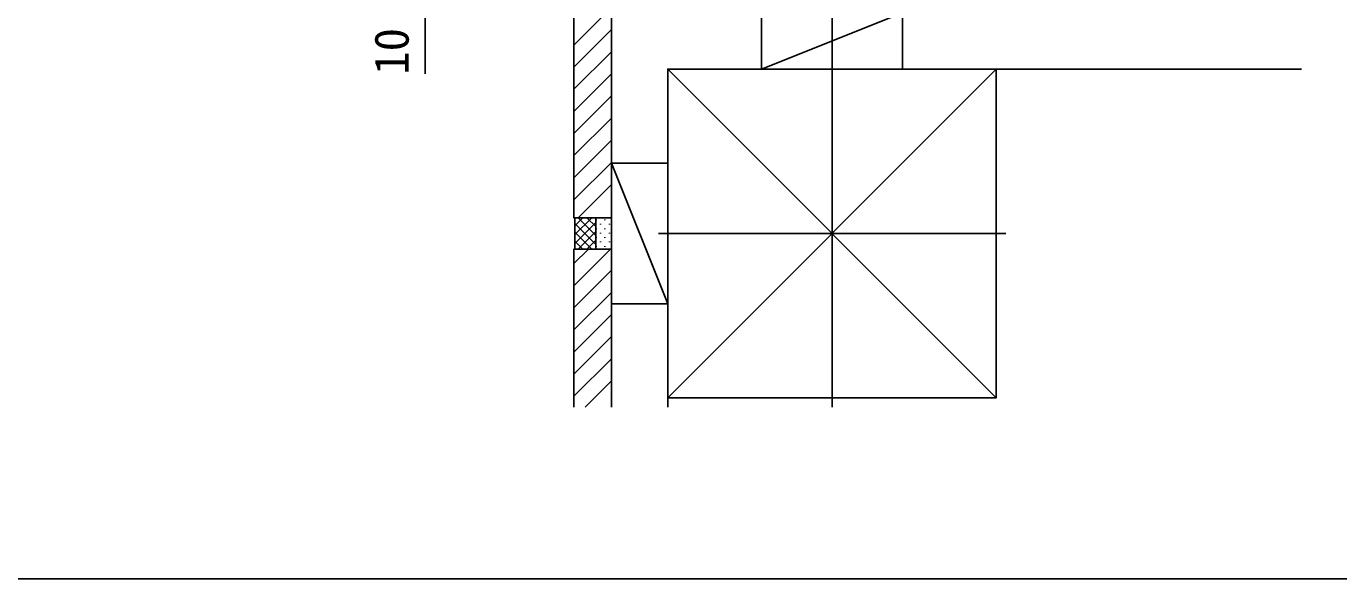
# Model space of a CAD drawing. Units: millimetres, scale not verified. Extents: x -875 to 875, y -1299 to 1291.
# Drawn here: x -455.5 to -36.1, y -1299.2 to -1122.6 of the extents above; entities that cross this region are included whole.
import ezdxf
from ezdxf.enums import TextEntityAlignment as Align

# ---------------------------------------------------------------- set-up
doc = ezdxf.new("R2010")
doc.units = ezdxf.units.MM
doc.header["$LTSCALE"] = 8
for name, color, linetype in [('0-5_YKK_D', 6, 'Continuous'), ('0-6_YKK_ZWAK', 7, 'Continuous'), ('0-7_YSS_K', 3, 'Continuous'), ('0-8_YSS_KE', 3, 'Continuous')]:
    doc.layers.add(name, color=color, linetype=linetype)
doc.styles.add('ＭＳ ゴシック', font='')
doc.styles.get('ＭＳ ゴシック').set_extended_font_data('MS Gothic')

msp = doc.modelspace()

# ---------------------------------------------------------------- linework, layer by layer
at = {"layer": '0-5_YKK_D'}
msp.add_lwpolyline([(-328, -1096.347), (-328, -1106.347), (-328, -1137.847)], dxfattribs=at)
at = {"layer": '0-6_YKK_ZWAK'}
msp.add_lwpolyline([(-875, -1299.2), (875, -1299.2), (875, 1250.8)], dxfattribs=at)
at = {"layer": '0-7_YSS_K'}
for p, q in [((-198, -1244.347), (-198, -356.347)), ((-280.5, -1128.636), (-258.211, -1106.347)), ((-280.5, -1111.347), (-280.5, -1183.847)), ((-268.5, -1118.347), (-268.5, -1183.847)), ((-220.5, -1118.347), (-220.5, -1136.347)), ((-175.5, -1118.347), (-220.5, -1136.347)), ((-280.5, -1135.707), (-268.5, -1123.707)), ((-280.5, -1142.778), (-268.5, -1130.778)), ((-250.5, -1136.347), (-145.5, -1136.347)), ((-250.5, -1241.347), (-250.5, -1136.347)), ((-250.5, -1136.347), (-145.5, -1241.347)), ((-145.5, -1136.347), (-250.5, -1241.347)), ((-220.5, -1136.347), (-175.5, -1136.347)), ((-280.5, -1149.849), (-268.5, -1137.849)), ((-280.5, -1156.92), (-268.5, -1144.92)), ((-280.5, -1163.991), (-268.5, -1151.991)), ((-280.5, -1171.063), (-268.5, -1159.063)), ((-280.5, -1178.134), (-268.5, -1166.134)), ((-268.5, -1166.347), (-250.5, -1211.347)), ((-250.5, -1211.347), (-250.5, -1166.347)), ((-279.142, -1183.847), (-268.5, -1173.205)), ((-280.5, -1183.847), (-268.5, -1183.847)), ((-280.5, -1183.847), (-280.2, -1184.147)), ((-280.2, -1189.233), (-274.814, -1183.847)), ((-280.2, -1186.405), (-277.642, -1183.847)), ((-280.2, -1193.547), (-280.2, -1184.147)), ((-280.2, -1192.062), (-273.5, -1185.362)), ((-273.5, -1192.332), (-280.2, -1185.632)), ((-273.5, -1189.504), (-279.157, -1183.847)), ((-273.5, -1186.675), (-276.328, -1183.847)), ((-273.5, -1183.847), (-273.5, -1193.847)), ((-273.399, -1184.604), (-273.399, -1184.404)), ((-271.985, -1186.018), (-271.985, -1185.818)), ((-270.571, -1184.604), (-270.571, -1184.404)), ((-269.157, -1186.018), (-269.157, -1185.818)), ((-274.814, -1193.847), (-280.2, -1188.46)), ((-277.642, -1193.847), (-280.2, -1191.289)), ((-279.157, -1193.847), (-273.5, -1188.19)), ((-276.328, -1193.847), (-273.5, -1191.018)), ((-273.399, -1187.433), (-273.399, -1187.233)), ((-273.399, -1190.261), (-273.399, -1190.061)), ((-271.985, -1188.847), (-271.985, -1188.647)), ((-270.571, -1187.433), (-270.571, -1187.233)), ((-270.571, -1190.261), (-270.571, -1190.061)), ((-269.157, -1188.847), (-269.157, -1188.647)), ((-253.5, -1188.847), (-142.5, -1188.847)), ((-280.5, -1193.847), (-280.2, -1193.547)), ((-280.5, -1193.847), (-268.5, -1193.847)), ((-280.5, -1193.847), (-280.5, -1244.347)), ((-280.5, -1205.54), (-268.806, -1193.847)), ((-280.5, -1198.469), (-275.877, -1193.847)), ((-273.399, -1193.089), (-273.399, -1192.889)), ((-271.985, -1191.675), (-271.985, -1191.475)), ((-270.571, -1193.089), (-270.571, -1192.889)), ((-269.157, -1191.675), (-269.157, -1191.475)), ((-268.5, -1193.847), (-268.5, -1244.347)), ((-280.5, -1212.611), (-268.5, -1200.611)), ((-280.5, -1219.683), (-268.5, -1207.683)), ((-268.5, -1211.347), (-250.5, -1211.347)), ((-280.5, -1226.754), (-268.5, -1214.754)), ((-280.5, -1233.825), (-268.5, -1221.825)), ((-280.5, -1240.896), (-268.5, -1228.896)), ((-276.88, -1244.347), (-268.5, -1235.967))]:
    msp.add_line(p, q, dxfattribs=at)
for points in [[(-220.5, -1118.347), (-175.5, -1118.347), (-175.5, -1136.347)], [(-250.5, -1241.347), (-145.5, -1241.347), (-145.5, -1136.347)], [(-268.5, -1211.347), (-268.5, -1166.347), (-250.5, -1166.347)], [(-280.5, -1193.847), (-268.5, -1193.847), (-268.5, -1183.847), (-280.5, -1183.847)]]:
    msp.add_lwpolyline(points, dxfattribs=at)
at = {"layer": '0-8_YSS_KE'}
msp.add_lwpolyline([(-48, -1136.347), (-250.5, -1136.347), (-250.5, -1244.347)], dxfattribs=at)

# ---------------------------------------------------------------- texts
at = {"layer": '0-5_YKK_D', "style": 'ＭＳ ゴシック'}
msp.add_text('10', height=11, rotation=90, dxfattribs=at).set_placement((-330, -1138.148), align=Align.BOTTOM_LEFT)

doc.saveas('drawing.dxf')
